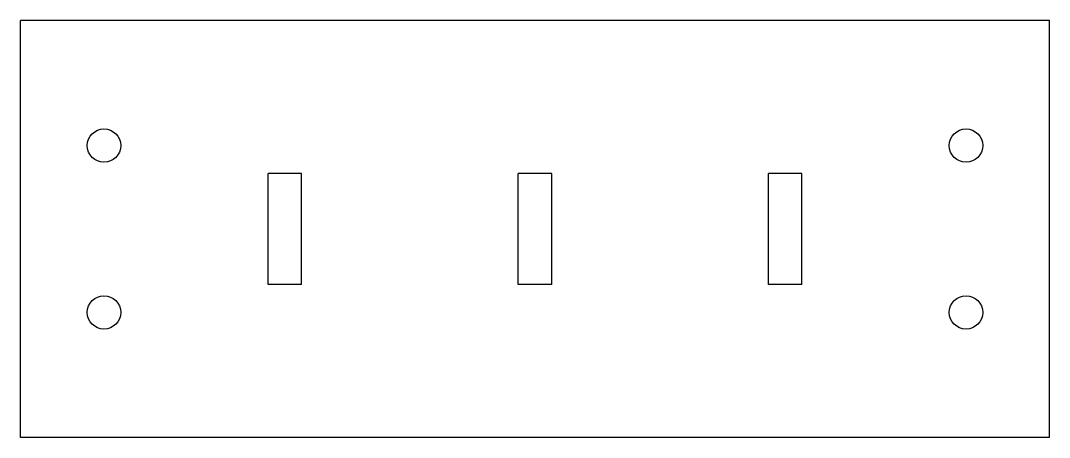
# Model space of a CAD drawing. Extents: x -92 to 92, y -38 to 38.
import ezdxf

# ---------------------------------------------------------------- set-up
doc = ezdxf.new("R2010")
doc.units = 0
doc.layers.add('MODELSKETCH_VISIBLE', color=7, linetype='CONTINUOUS')

msp = doc.modelspace()

# ---------------------------------------------------------------- linework, layer by layer
at = {"layer": 'MODELSKETCH_VISIBLE'}
for p, q in [((-92.5, -37.5), (-92.5, 37.5)), ((92.5, 37.5), (-92.5, 37.5)), ((92.5, -37.5), (92.5, 37.5)), ((-42, 10), (-48, 10)), ((-48, -10), (-48, 10)), ((-42, -10), (-42, 10)), ((3, 10), (-3, 10)), ((-3, -10), (-3, 10)), ((3, -10), (3, 10)), ((42, -10), (42, 10)), ((48, 10), (42, 10)), ((48, -10), (48, 10)), ((-42, -10), (-48, -10)), ((3, -10), (-3, -10)), ((48, -10), (42, -10)), ((92.5, -37.5), (-92.5, -37.5))]:
    msp.add_line(p, q, dxfattribs=at)
for centre in [(-77.5, 15), (77.5, 15), (-77.5, -15), (77.5, -15)]:
    msp.add_circle(centre, 3, dxfattribs=at)

doc.saveas('drawing.dxf')
